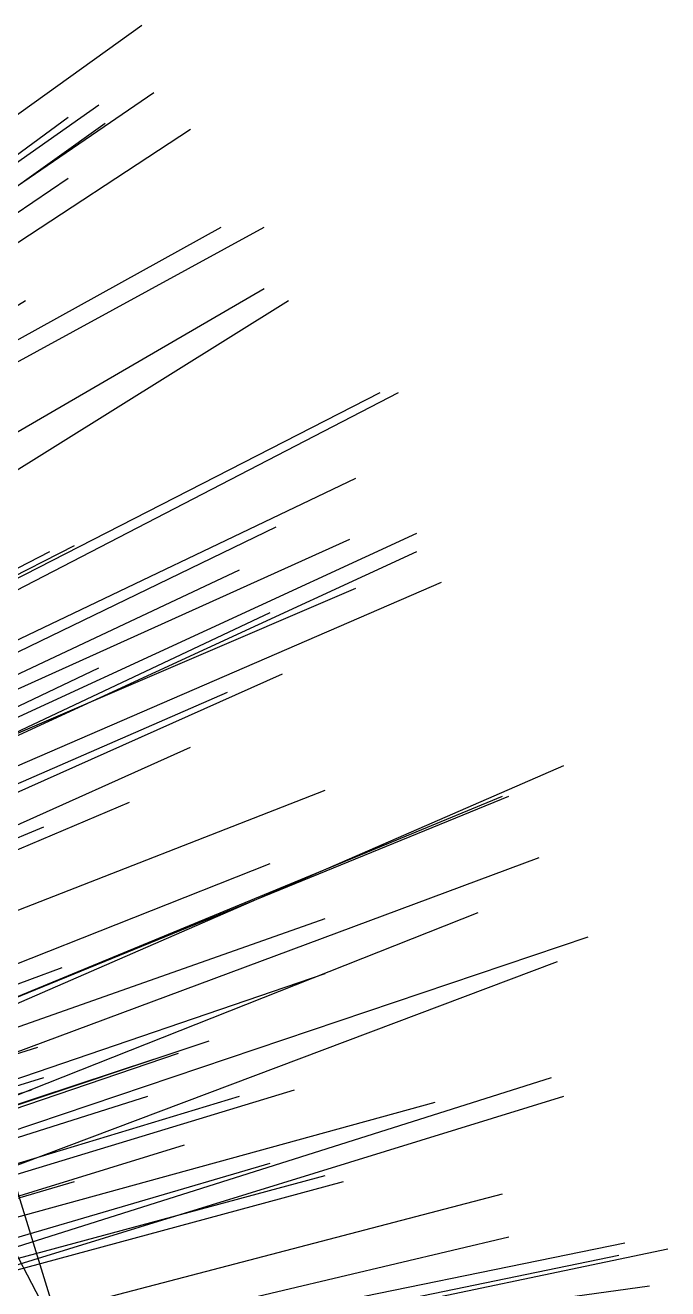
# Model space of a CAD drawing. Extents: x -0.5 to 0.59, y -0.5 to 0.58.
# Drawn here: x 0.468 to 0.573, y 0.1235 to 0.33 of the extents above; entities that cross this region are included whole.
import ezdxf

# ---------------------------------------------------------------- set-up
doc = ezdxf.new("R2010")
doc.units = 0
doc.layers.add('Facilities_lines', color=3, linetype='CONTINUOUS')
doc.layers.add('Normals', color=1, linetype='CONTINUOUS')

msp = doc.modelspace()

# ---------------------------------------------------------------- linework, layer by layer
at = {"layer": 'Facilities_lines', "color": 3}
for p, q in [((0.493, 0.054, -1.241), (0.44, 0.226, -1.236)), ((0.476, 0.111, -1.222), (0.429, 0.201, -1.25))]:
    msp.add_line(p, q, dxfattribs=at)
at = {"layer": 'Normals', "color": 1}
for p, q in [((0.406, 0.272, -1.221), (0.487, 0.33, -1.227)), ((0.407, 0.263, -1.211), (0.489, 0.319, -1.21)), ((0.399, 0.26, -1.192), (0.48, 0.317, -1.178)), ((0.396, 0.257, -1.179), (0.475, 0.315, -1.163)), ((0.4, 0.256, -1.188), (0.481, 0.314, -1.176)), ((0.411, 0.258, -1.214), (0.495, 0.313, -1.214)), ((0.395, 0.251, -1.171), (0.475, 0.305, -1.146)), ((0.413, 0.249, -1.205), (0.5, 0.297, -1.205)), ((0.419, 0.249, -1.219), (0.507, 0.297, -1.228)), ((0.389, 0.237, -1.137), (0.468, 0.285, -1.1)), ((0.421, 0.237, -1.208), (0.507, 0.287, -1.213)), ((0.426, 0.232, -1.213), (0.511, 0.285, -1.222)), ((0.44, 0.226, -1.236), (0.526, 0.27, -1.263)), ((0.444, 0.226, -1.245), (0.529, 0.27, -1.272)), ((0.432, 0.213, -1.204), (0.522, 0.256, -1.212)), ((0.422, 0.206, -1.173), (0.509, 0.248, -1.148)), ((0.43, 0.205, -1.191), (0.521, 0.246, -1.183)), ((0.443, 0.206, -1.22), (0.532, 0.247, -1.237)), ((0.39, 0.202, -1.097), (0.472, 0.244, -1.06)), ((0.394, 0.203, -1.108), (0.476, 0.245, -1.07)), ((0.443, 0.203, -1.218), (0.532, 0.244, -1.235)), ((0.418, 0.201, -1.159), (0.503, 0.241, -1.125)), ((0.431, 0.199, -1.187), (0.522, 0.238, -1.174)), ((0.446, 0.2, -1.222), (0.536, 0.239, -1.242)), ((0.423, 0.194, -1.164), (0.508, 0.234, -1.131)), ((0.396, 0.185, -1.091), (0.48, 0.225, -1.055)), ((0.425, 0.186, -1.16), (0.51, 0.224, -1.123)), ((0.416, 0.184, -1.137), (0.501, 0.221, -1.099)), ((0.41, 0.174, -1.113), (0.495, 0.212, -1.077)), ((0.464, 0.169, -1.235), (0.556, 0.209, -1.244)), ((0.43, 0.171, -1.157), (0.517, 0.205, -1.121)), ((0.4, 0.167, -1.083), (0.485, 0.203, -1.046)), ((0.454, 0.166, -1.21), (0.547, 0.204, -1.203)), ((0.454, 0.166, -1.208), (0.546, 0.204, -1.2)), ((0.385, 0.163, -1.045), (0.471, 0.199, -1.009)), ((0.422, 0.159, -1.128), (0.508, 0.193, -1.091)), ((0.458, 0.159, -1.213), (0.552, 0.194, -1.207)), ((0.429, 0.153, -1.14), (0.517, 0.184, -1.102)), ((0.451, 0.149, -1.187), (0.542, 0.185, -1.168)), ((0.465, 0.149, -1.221), (0.56, 0.181, -1.22)), ((0.387, 0.144, -1.032), (0.474, 0.176, -0.994)), ((0.462, 0.142, -1.208), (0.555, 0.177, -1.2)), ((0.429, 0.145, -1.133), (0.517, 0.175, -1.096)), ((0.411, 0.135, -1.08), (0.498, 0.164, -1.043)), ((0.382, 0.135, -1.012), (0.47, 0.163, -0.974)), ((0.405, 0.132, -1.066), (0.493, 0.162, -1.028)), ((0.401, 0.132, -1.056), (0.489, 0.161, -1.018)), ((0.382, 0.131, -1.01), (0.471, 0.158, -0.972)), ((0.459, 0.128, -1.192), (0.554, 0.158, -1.176)), ((0.381, 0.129, -1.004), (0.469, 0.156, -0.967)), ((0.4, 0.127, -1.049), (0.488, 0.155, -1.011)), ((0.414, 0.128, -1.083), (0.503, 0.155, -1.046)), ((0.423, 0.129, -1.106), (0.512, 0.156, -1.069)), ((0.462, 0.126, -1.196), (0.556, 0.155, -1.183)), ((0.444, 0.129, -1.156), (0.535, 0.154, -1.123)), ((0.406, 0.12, -1.058), (0.494, 0.147, -1.02)), ((0.419, 0.118, -1.089), (0.508, 0.144, -1.052)), ((0.387, 0.115, -1.009), (0.476, 0.141, -0.971)), ((0.428, 0.118, -1.109), (0.517, 0.142, -1.072)), ((0.431, 0.117, -1.116), (0.52, 0.141, -1.079)), ((0.454, 0.115, -1.17), (0.546, 0.139, -1.141)), ((0.454, 0.11, -1.167), (0.547, 0.132, -1.138)), ((0.468, 0.111, -1.202), (0.566, 0.131, -1.21)), ((0.468, 0.109, -1.201), (0.565, 0.129, -1.208)), ((0.482, 0.111, -1.236), (0.573, 0.13, -1.273)), ((0.476, 0.111, -1.222), (0.57, 0.124, -1.253))]:
    msp.add_line(p, q, dxfattribs=at)

doc.saveas('drawing.dxf')
